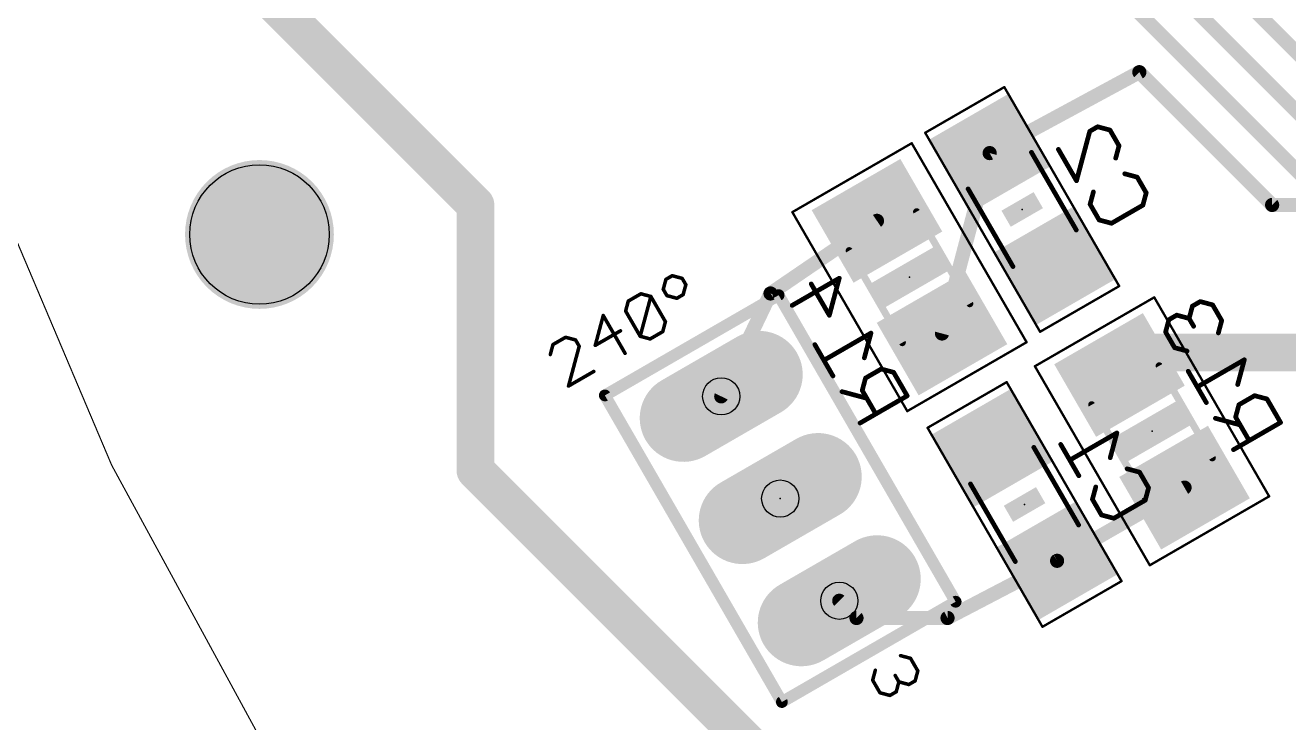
# Model space of a CAD drawing. Extents: x 4 to 288, y -28 to 191.
# Drawn here: x 37.94 to 65.13, y 48.55 to 63.56 of the extents above; entities that cross this region are included whole.
import ezdxf

# ---------------------------------------------------------------- set-up
doc = ezdxf.new("R2010")
doc.units = 0
doc.header["$MEASUREMENT"] = 0
doc.layers.get('0').update_dxf_attribs({"linetype": 'CONTINUOUS'})
for name, color, linetype in [('1', 22, 'CONTINUOUS'), ('16', 175, 'CONTINUOUS'), ('17', 82, 'CONTINUOUS'), ('20', 7, 'CONTINUOUS'), ('21', 2, 'CONTINUOUS'), ('23', 7, 'CONTINUOUS'), ('24', 7, 'CONTINUOUS'), ('25', 2, 'CONTINUOUS'), ('26', 3, 'CONTINUOUS'), ('29', 253, 'CONTINUOUS'), ('30', 253, 'CONTINUOUS'), ('32', 253, 'CONTINUOUS'), ('36', 253, 'CONTINUOUS'), ('40', 175, 'CONTINUOUS'), ('44', 253, 'CONTINUOUS'), ('52', 253, 'CONTINUOUS')]:
    doc.layers.add(name, color=color, linetype=linetype)

# ---------------------------------------------------------------- blocks, each defined once
blk = doc.blocks.new('LONGP100')
at = {"const_width": 1}
blk.add_lwpolyline([(-0.5, 0), (0.5, 0)], dxfattribs=at)
at = {"const_width": 0.5}
for points in [[(-0.5, 0.25, 1), (-0.5, -0.25)], [(0.5, -0.25, 1), (0.5, 0.25)]]:
    blk.add_lwpolyline(points, format="xyb", dxfattribs=at)
blk = doc.blocks.new('RECT')
blk.add_solid([(-0.5, -0.5), (0.5, -0.5), (-0.5, 0.5), (0.5, 0.5)])

msp = doc.modelspace()

# ---------------------------------------------------------------- linework, layer by layer
at = {"layer": '1', "const_width": 0.8128}
for points in [[(41.9798, 65.3351), (47.625, 59.69)], [(47.625, 59.69), (47.625, 53.975)], [(47.625, 53.975), (54.61, 46.99)]]:
    msp.add_lwpolyline(points, dxfattribs=at)
at = {"layer": '1', "const_width": 0.4064}
for points in [[(47.8282, 59.69, 1), (47.4218, 59.69)], [(47.4813, 59.5463, 1), (47.7687, 59.8337)], [(47.7687, 54.1187, 1), (47.4813, 53.8313)], [(47.4218, 53.975, 1), (47.8282, 53.975)]]:
    msp.add_lwpolyline(points, format="xyb", dxfattribs=at)
at = {"layer": '16'}
for points, const_width in [([(49.6583, 78.6117), (65.405, 62.865)], 0.3048), ([(52.1983, 74.8017), (65.405, 61.595)], 0.3048), ([(54.7383, 70.9917), (65.405, 60.325)], 0.3048), ([(61.9125, 62.5475), (58.6915, 60.8059)], 0.3048), ([(64.77, 59.69), (61.9125, 62.5475)], 0.3048), ([(57.6659, 56.9231), (58.6915, 60.8059)], 0.3048), ([(73.025, 59.69), (64.77, 59.69)], 0.3048), ([(56.2659, 59.348), (53.975, 57.785)], 0.3048), ([(53.975, 57.785), (52.9146, 55.5702)], 0.3048), ([(61.9698, 56.515), (61.4856, 56.0307)], 0.8128), ([(71.12, 56.515), (61.9698, 56.515)], 0.8128), ([(60.1424, 52.031), (62.8856, 53.6058)], 0.3048), ([(57.785, 50.8), (60.1424, 52.031)], 0.3048), ([(55.4546, 51.1708), (55.8253, 50.8)], 0.3048), ([(55.8253, 50.8), (57.785, 50.8)], 0.3048)]:
    msp.add_lwpolyline(points, dxfattribs=dict(at, const_width=const_width))
for points, const_width in [([(61.9664, 62.6014, 1), (61.8586, 62.4936)], 0.1524), ([(61.9487, 62.4805, 1), (61.8763, 62.6145)], 0.1524), ([(58.6553, 60.8729, 1), (58.7278, 60.7389)], 0.1524), ([(58.7652, 60.7865, 1), (58.6179, 60.8254)], 0.1524), ([(64.77, 59.7662, 1), (64.77, 59.6138)], 0.1524), ([(64.7161, 59.6361, 1), (64.8239, 59.7439)], 0.1524), ([(56.3088, 59.285, 1), (56.2229, 59.4109)], 0.1524), ([(53.9321, 57.8479, 1), (54.0179, 57.7221)], 0.1524), ([(54.0437, 57.7521, 1), (53.9063, 57.8179)], 0.1524), ([(57.5922, 56.9425, 1), (57.7395, 56.9036)], 0.1524), ([(61.9698, 56.7182, 1), (61.9698, 56.3118)], 0.4064), ([(62.1135, 56.3713, 1), (61.8262, 56.6587)], 0.4064), ([(61.3419, 56.1744, 1), (61.6292, 55.887)], 0.4064), ([(52.8458, 55.6031, 1), (52.9833, 55.5373)], 0.1524), ([(62.9235, 53.5398, 1), (62.8476, 53.6719)], 0.1524), ([(60.1044, 52.0971, 1), (60.1803, 51.965)], 0.1524), ([(60.1776, 51.9635, 1), (60.1071, 52.0986)], 0.1524), ([(55.5084, 51.2247, 1), (55.4007, 51.1169)], 0.1524), ([(55.8253, 50.8762, 1), (55.8253, 50.7238)], 0.1524), ([(55.7714, 50.7461, 1), (55.8792, 50.8539)], 0.1524), ([(57.7497, 50.8675, 1), (57.8203, 50.7325)], 0.1524), ([(57.785, 50.7238, 1), (57.785, 50.8762)], 0.1524)]:
    msp.add_lwpolyline(points, format="xyb", dxfattribs=dict(at, const_width=const_width))
at = {"layer": '20', "const_width": 0.0254}
msp.add_lwpolyline([(71.1264, 186.0347, 2.9429), (202.1142, 186.0347)], format="xyb", dxfattribs=at)
at = {"layer": '20'}
msp.add_circle((42.9768, 59.055), 1.5, dxfattribs=at)
at = {"layer": '21'}
for points, const_width in [([(50.4098, 55.5905), (54.1493, 57.7495)], 0.254), ([(54.1493, 57.7495), (57.9593, 51.1504)], 0.254), ([(50.4098, 55.5905), (54.2198, 48.9914)], 0.254), ([(54.2198, 48.9914), (57.9593, 51.1504)], 0.254), ([(56.774, 49.9898), (56.9881, 49.9324)], 0.0762), ([(56.9881, 49.9324), (57.1449, 49.6609)], 0.0762), ([(56.1735, 49.4621), (56.2309, 49.6763)], 0.0762), ([(56.3303, 49.1906), (56.1735, 49.4621)], 0.0762), ([(56.7376, 49.4258), (56.6592, 49.5615)], 0.0762), ([(57.1449, 49.6609), (57.0875, 49.4468)], 0.0762), ([(56.5445, 49.1332), (56.3303, 49.1906)], 0.0762), ([(56.6802, 49.2116), (56.5445, 49.1332)], 0.0762), ([(56.7376, 49.4258), (56.6802, 49.2116)], 0.0762), ([(56.9518, 49.3684), (56.7376, 49.4258)], 0.0762), ([(57.0875, 49.4468), (56.9518, 49.3684)], 0.0762)]:
    msp.add_lwpolyline(points, dxfattribs=dict(at, const_width=const_width))
for points, const_width in [([(54.2043, 57.7813, 1), (54.0943, 57.7178)], 0.127), ([(54.181, 57.6945, 1), (54.1175, 57.8045)], 0.127), ([(50.4648, 55.6223, 1), (50.3548, 55.5588)], 0.127), ([(50.378, 55.6455, 1), (50.4416, 55.5355)], 0.127), ([(57.9043, 51.1187, 1), (58.0143, 51.1822)], 0.127), ([(57.991, 51.0954, 1), (57.9275, 51.2054)], 0.127), ([(56.7789, 50.0082, 1), (56.7691, 49.9714)], 0.0381), ([(57.0046, 49.942, 1), (56.9716, 49.9229)], 0.0381), ([(56.9832, 49.914, 1), (56.9931, 49.9508)], 0.0381), ([(56.19, 49.4717, 1), (56.157, 49.4526)], 0.0381), ([(56.2493, 49.6713, 1), (56.2125, 49.6812)], 0.0381), ([(56.6757, 49.571, 1), (56.6427, 49.552)], 0.0381), ([(57.1633, 49.656, 1), (57.1265, 49.6658)], 0.0381), ([(57.1284, 49.6514, 1), (57.1614, 49.6704)], 0.0381), ([(56.1551, 49.4671, 1), (56.1919, 49.4572)], 0.0381), ([(56.3352, 49.209, 1), (56.3254, 49.1722)], 0.0381), ([(56.3138, 49.1811, 1), (56.3468, 49.2001)], 0.0381), ([(56.6618, 49.2165, 1), (56.6986, 49.2067)], 0.0381), ([(56.6898, 49.1951, 1), (56.6707, 49.2281)], 0.0381), ([(56.7425, 49.4442, 1), (56.7327, 49.4073)], 0.0381), ([(56.756, 49.4208, 1), (56.7192, 49.4307)], 0.0381), ([(56.7211, 49.4162, 1), (56.7541, 49.4353)], 0.0381), ([(56.9422, 49.3849, 1), (56.9613, 49.3519)], 0.0381), ([(56.9468, 49.35, 1), (56.9567, 49.3868)], 0.0381), ([(57.0691, 49.4517, 1), (57.1059, 49.4418)], 0.0381), ([(57.097, 49.4303, 1), (57.078, 49.4633)], 0.0381), ([(54.188, 49.0464, 1), (54.2516, 48.9364)], 0.127), ([(54.1648, 48.9597, 1), (54.2748, 49.0232)], 0.127), ([(56.5349, 49.1497, 1), (56.554, 49.1167)], 0.0381), ([(56.5395, 49.1148, 1), (56.5494, 49.1516)], 0.0381)]:
    msp.add_lwpolyline(points, format="xyb", dxfattribs=dict(at, const_width=const_width))
at = {"layer": '23'}
msp.add_point((54.1846, 53.3705), dxfattribs=at)
at = {"layer": '24'}
for p in [(59.3916, 59.5935), (56.9659, 58.1355), (62.1856, 54.8183), (59.4424, 53.2435)]:
    msp.add_point(p, dxfattribs=at)
at = {"layer": '25', "const_width": 0.0762}
for points in [[(51.7243, 58.0887), (51.86, 58.1671)], [(51.86, 58.1671), (52.0742, 58.1097)], [(51.6669, 57.8746), (51.7243, 58.0887)], [(52.0742, 58.1097), (52.1526, 57.974)], [(52.1526, 57.974), (52.0952, 57.7598)], [(50.8567, 57.4068), (50.9141, 57.621)], [(50.9141, 57.621), (51.1856, 57.7777)], [(51.1702, 56.8638), (51.3998, 57.7204)], [(51.1856, 57.7777), (51.3998, 57.7204)], [(51.3998, 57.7204), (51.7133, 57.1773)], [(51.7453, 57.7388), (51.6669, 57.8746)], [(51.9594, 57.6814), (51.7453, 57.7388)], [(52.0952, 57.7598), (51.9594, 57.6814)], [(51.1702, 56.8638), (50.8567, 57.4068)], [(50.3754, 57.31), (50.2033, 56.6675)], [(50.8457, 56.4954), (50.3754, 57.31)], [(51.7133, 57.1773), (51.6559, 56.9632)], [(49.5652, 56.8422), (49.2937, 56.6855)], [(49.7794, 56.7848), (49.5652, 56.8422)], [(50.2033, 56.6675), (50.7463, 56.9811)], [(51.3844, 56.8064), (51.1702, 56.8638)], [(51.6559, 56.9632), (51.3844, 56.8064)], [(49.2937, 56.6855), (49.2363, 56.4713)], [(49.6283, 55.7925), (49.8578, 56.6491)], [(49.8578, 56.6491), (49.7794, 56.7848)], [(50.1713, 56.106), (49.6283, 55.7925)]]:
    msp.add_lwpolyline(points, dxfattribs=at)
at = {"layer": '25', "const_width": 0.0381}
for points in [[(51.8649, 58.1855, 1), (51.8551, 58.1487)], [(51.8695, 58.1506, 1), (51.8505, 58.1836)], [(51.7147, 58.1052, 1), (51.7338, 58.0722)], [(51.7427, 58.0838, 1), (51.7059, 58.0937)], [(52.0907, 58.1193, 1), (52.0577, 58.1002)], [(52.0692, 58.0913, 1), (52.0791, 58.1281)], [(52.171, 57.969, 1), (52.1341, 57.9789)], [(52.1361, 57.9644, 1), (52.169, 57.9835)], [(50.9045, 57.6375, 1), (50.9236, 57.6045)], [(50.9325, 57.616, 1), (50.8957, 57.6259)], [(51.1905, 57.7961, 1), (51.1807, 57.7593)], [(51.1951, 57.7612, 1), (51.1761, 57.7942)], [(51.4162, 57.7299, 1), (51.3833, 57.7108)], [(51.4182, 57.7154, 1), (51.3813, 57.7253)], [(51.3948, 57.702, 1), (51.4047, 57.7388)], [(51.6834, 57.8841, 1), (51.6504, 57.8651)], [(51.6485, 57.8795, 1), (51.6853, 57.8697)], [(51.7502, 57.7572, 1), (51.7403, 57.7204)], [(51.7288, 57.7293, 1), (51.7618, 57.7483)], [(51.9499, 57.6979, 1), (51.9689, 57.6649)], [(51.9545, 57.663, 1), (51.9643, 57.6998)], [(52.0768, 57.7648, 1), (52.1136, 57.7549)], [(52.1047, 57.7433, 1), (52.0856, 57.7763)], [(50.8732, 57.4164, 1), (50.8402, 57.3973)], [(50.8383, 57.4118, 1), (50.8751, 57.4019)], [(50.3919, 57.3195, 1), (50.3589, 57.3005)], [(50.3938, 57.3051, 1), (50.357, 57.3149)], [(51.7317, 57.1724, 1), (51.6949, 57.1822)], [(51.6968, 57.1678, 1), (51.7298, 57.1868)], [(49.5702, 56.8606, 1), (49.5603, 56.8238)], [(49.5748, 56.8257, 1), (49.5557, 56.8587)], [(50.7559, 56.9646, 1), (50.7368, 56.9976)], [(51.1752, 56.8822, 1), (51.1653, 56.8454)], [(51.1518, 56.8687, 1), (51.1886, 56.8588)], [(51.1537, 56.8542, 1), (51.1867, 56.8733)], [(51.3748, 56.8229, 1), (51.3939, 56.7899)], [(51.3794, 56.788, 1), (51.3893, 56.8248)], [(51.6375, 56.9681, 1), (51.6743, 56.9582)], [(51.6654, 56.9467, 1), (51.6464, 56.9797)], [(49.2842, 56.702, 1), (49.3032, 56.669)], [(49.3121, 56.6805, 1), (49.2753, 56.6904)], [(49.7959, 56.7944, 1), (49.7629, 56.7753)], [(49.7745, 56.7664, 1), (49.7843, 56.8032)], [(49.8762, 56.6441, 1), (49.8394, 56.654)], [(49.8413, 56.6396, 1), (49.8743, 56.6586)], [(50.1938, 56.684, 1), (50.2128, 56.651)], [(50.1849, 56.6725, 1), (50.2217, 56.6626)], [(49.2179, 56.4762, 1), (49.2547, 56.4664)], [(50.8292, 56.4859, 1), (50.8622, 56.5049)], [(50.1808, 56.0895, 1), (50.1618, 56.1225)], [(49.6187, 55.809, 1), (49.6378, 55.776)], [(49.6098, 55.7974, 1), (49.6467, 55.7876)]]:
    msp.add_lwpolyline(points, format="xyb", dxfattribs=at)
at = {"layer": '26', "const_width": 0.1016}
for points in [[(60.5603, 60.2107), (60.8457, 61.2757)], [(60.8457, 61.2757), (61.0144, 61.3731)], [(61.0144, 61.3731), (61.2807, 61.3018)], [(61.2807, 61.3018), (61.4756, 60.9642)], [(60.1705, 60.8859), (60.5603, 60.2107)], [(61.4756, 60.9642), (61.4042, 60.698)], [(61.5991, 60.3604), (61.8654, 60.2891)], [(61.8654, 60.2891), (62.0603, 59.9515)], [(60.8527, 59.7044), (60.924, 59.9706)], [(62.0603, 59.9515), (61.9889, 59.6853)], [(61.0476, 59.3668), (60.8527, 59.7044)], [(61.9889, 59.6853), (61.3138, 59.2955)], [(61.3138, 59.2955), (61.0476, 59.3668)], [(54.4421, 57.5284), (55.4548, 58.1131)], [(55.2408, 57.3144), (54.851, 57.9895)], [(55.4548, 58.1131), (55.2408, 57.3144)], [(63.2237, 57.6107), (63.055, 57.5132)], [(63.49, 57.5393), (63.2237, 57.6107)], [(63.055, 57.5132), (62.9836, 57.247)], [(63.6849, 57.2018), (63.49, 57.5393)], [(62.5486, 57.2209), (62.4773, 56.9546)], [(62.7174, 57.3183), (62.5486, 57.2209)], [(62.9836, 57.247), (62.7174, 57.3183)], [(62.9836, 57.247), (63.0811, 57.0782)], [(63.6135, 56.9355), (63.6849, 57.2018)], [(56.137, 56.9316), (55.1243, 56.3469)], [(55.9943, 56.3991), (56.137, 56.9316)], [(62.4773, 56.9546), (62.6722, 56.6171)], [(55.3191, 56.0093), (54.9293, 56.6845)], [(62.6722, 56.6171), (62.9384, 56.5457)], [(64.1721, 56.3578), (63.1594, 55.7731)], [(64.0295, 55.8253), (64.1721, 56.3578)], [(56.0204, 55.9641), (55.9491, 55.6978)], [(56.358, 56.159), (56.0204, 55.9641)], [(56.6242, 56.0876), (56.358, 56.159)], [(56.9166, 55.5813), (56.6242, 56.0876)], [(63.3543, 55.4355), (62.9645, 56.1107)], [(55.9491, 55.6978), (56.2414, 55.1915)], [(56.0465, 55.529), (55.514, 55.6717)], [(55.9038, 54.9966), (56.9166, 55.5813)], [(64.3931, 55.5852), (64.0556, 55.3903)], [(64.6594, 55.5139), (64.3931, 55.5852)], [(64.9517, 55.0075), (64.6594, 55.5139)], [(64.0556, 55.3903), (63.9842, 55.1241)], [(64.0817, 54.9553), (63.5492, 55.098)], [(63.939, 54.4228), (64.9517, 55.0075)], [(63.9842, 55.1241), (64.2766, 54.6177)], [(61.4289, 54.783), (60.4162, 54.1983)], [(61.2863, 54.2505), (61.4289, 54.783)], [(60.6111, 53.8607), (60.2213, 54.5359)], [(61.6499, 54.0104), (61.9162, 53.9391)], [(61.9162, 53.9391), (62.1111, 53.6015)], [(60.9035, 53.3544), (60.9748, 53.6206)], [(62.1111, 53.6015), (62.0397, 53.3353)], [(61.0984, 53.0168), (60.9035, 53.3544)], [(62.0397, 53.3353), (61.3646, 52.9455)], [(61.3646, 52.9455), (61.0984, 53.0168)]]:
    msp.add_lwpolyline(points, dxfattribs=at)
at = {"layer": '26', "const_width": 0.0508}
for points in [[(60.833, 61.2977, 1), (60.8584, 61.2537)], [(60.8702, 61.2691, 1), (60.8211, 61.2823)], [(61.021, 61.3977, 1), (61.0079, 61.3486)], [(61.0271, 61.3511, 1), (61.0017, 61.3951)], [(61.3027, 61.3145, 1), (61.2587, 61.2891)], [(61.2741, 61.2773, 1), (61.2873, 61.3263)], [(60.1925, 60.8986, 1), (60.1485, 60.8732)], [(61.5001, 60.9577, 1), (61.451, 60.9708)], [(61.4536, 60.9515, 1), (61.4976, 60.9769)], [(61.3797, 60.7046, 1), (61.4288, 60.6914)], [(61.6057, 60.385, 1), (61.5926, 60.3359)], [(60.5358, 60.2173, 1), (60.5848, 60.2042)], [(60.5383, 60.198, 1), (60.5823, 60.2234)], [(61.8874, 60.3018, 1), (61.8434, 60.2764)], [(61.8588, 60.2645, 1), (61.872, 60.3136)], [(60.9485, 59.964, 1), (60.8995, 59.9772)], [(62.0848, 59.9449, 1), (62.0357, 59.9581)], [(62.0383, 59.9388, 1), (62.0823, 59.9642)], [(60.8281, 59.711, 1), (60.8772, 59.6978)], [(60.8747, 59.7171, 1), (60.8307, 59.6917)], [(61.9644, 59.6918, 1), (62.0135, 59.6787)], [(62.0016, 59.6633, 1), (61.9762, 59.7073)], [(61.0541, 59.3913, 1), (61.041, 59.3423)], [(61.0256, 59.3541, 1), (61.0696, 59.3795)], [(61.3011, 59.3175, 1), (61.3265, 59.2735)], [(61.3072, 59.2709, 1), (61.3204, 59.32)], [(54.873, 58.0022, 1), (54.829, 57.9768)], [(55.4794, 58.1065, 1), (55.4303, 58.1197)], [(55.4675, 58.0911, 1), (55.4421, 58.1351)], [(63.2303, 57.6352, 1), (63.2172, 57.5861)], [(63.2364, 57.5887, 1), (63.211, 57.6327)], [(54.4294, 57.5504, 1), (54.4548, 57.5064)], [(63.0423, 57.5352, 1), (63.0677, 57.4912)], [(63.0795, 57.5066, 1), (63.0304, 57.5198)], [(63.512, 57.552, 1), (63.468, 57.5266)], [(63.4834, 57.5148, 1), (63.4966, 57.5639)], [(55.2163, 57.3209, 1), (55.2653, 57.3078)], [(55.2188, 57.3017, 1), (55.2628, 57.3271)], [(62.5359, 57.2429, 1), (62.5613, 57.1989)], [(62.5731, 57.2143, 1), (62.5241, 57.2274)], [(62.724, 57.3429, 1), (62.7108, 57.2938)], [(62.7301, 57.2963, 1), (62.7047, 57.3403)], [(63.0056, 57.2597, 1), (62.9616, 57.2343)], [(62.9591, 57.2536, 1), (63.0082, 57.2404)], [(62.977, 57.2224, 1), (62.9902, 57.2715)], [(63.0591, 57.0655, 1), (63.1031, 57.0909)], [(63.7094, 57.1952, 1), (63.6604, 57.2083)], [(63.6629, 57.1891, 1), (63.7069, 57.2144)], [(56.1615, 56.925, 1), (56.1124, 56.9381)], [(56.1497, 56.9096, 1), (56.1243, 56.9536)], [(62.4527, 56.9612, 1), (62.5018, 56.9481)], [(62.4993, 56.9673, 1), (62.4553, 56.9419)], [(63.589, 56.9421, 1), (63.6381, 56.9289)], [(54.9513, 56.6971, 1), (54.9074, 56.6718)], [(62.6787, 56.6416, 1), (62.6656, 56.5925)], [(62.6502, 56.6044, 1), (62.6942, 56.6298)], [(62.9318, 56.5212, 1), (62.945, 56.5703)], [(55.1115, 56.3689, 1), (55.137, 56.3249)], [(55.9698, 56.4057, 1), (56.0188, 56.3925)], [(64.1967, 56.3512, 1), (64.1476, 56.3644)], [(64.1848, 56.3358, 1), (64.1594, 56.3798)], [(55.2971, 55.9966, 1), (55.3411, 56.022)], [(56.0449, 55.9575, 1), (55.9959, 55.9706)], [(56.3646, 56.1835, 1), (56.3514, 56.1344)], [(56.3707, 56.137, 1), (56.3453, 56.181)], [(56.6462, 56.1003, 1), (56.6022, 56.0749)], [(56.6177, 56.0631, 1), (56.6308, 56.1122)], [(62.9865, 56.1234, 1), (62.9425, 56.098)], [(55.9711, 55.7105, 1), (55.9271, 55.6851)], [(56.0077, 55.9861, 1), (56.0331, 55.9421)], [(63.1467, 55.7951, 1), (63.1721, 55.7511)], [(64.0049, 55.8319, 1), (64.054, 55.8188)], [(55.5206, 55.6963, 1), (55.5075, 55.6472)], [(55.9245, 55.7044, 1), (55.9736, 55.6913)], [(56.0399, 55.5045, 1), (56.0531, 55.5536)], [(56.8946, 55.5686, 1), (56.9386, 55.594)], [(56.9293, 55.5593, 1), (56.9039, 55.6033)], [(63.3323, 55.4228, 1), (63.3763, 55.4482)], [(64.3997, 55.6098, 1), (64.3866, 55.5607)], [(64.4058, 55.5632, 1), (64.3804, 55.6072)], [(64.6814, 55.5266, 1), (64.6374, 55.5012)], [(64.6528, 55.4893, 1), (64.666, 55.5384)], [(56.2194, 55.1788, 1), (56.2634, 55.2042)], [(64.0429, 55.4123, 1), (64.0683, 55.3683)], [(64.0801, 55.3837, 1), (64.031, 55.3969)], [(55.8911, 55.0186, 1), (55.9165, 54.9746)], [(63.5558, 55.1225, 1), (63.5426, 55.0734)], [(64.0062, 55.1368, 1), (63.9622, 55.1114)], [(63.9597, 55.1307, 1), (64.0088, 55.1175)], [(64.0751, 54.9308, 1), (64.0883, 54.9798)], [(64.9297, 54.9948, 1), (64.9737, 55.0202)], [(64.9644, 54.9855, 1), (64.939, 55.0295)], [(61.4535, 54.7764, 1), (61.4044, 54.7896)], [(61.4416, 54.761, 1), (61.4162, 54.805)], [(64.2546, 54.605, 1), (64.2986, 54.6304)], [(60.2433, 54.5486, 1), (60.1993, 54.5232)], [(63.9263, 54.4448, 1), (63.9517, 54.4008)], [(60.4035, 54.2203, 1), (60.4289, 54.1763)], [(61.2617, 54.2571, 1), (61.3108, 54.244)], [(60.5891, 53.848, 1), (60.6331, 53.8734)], [(61.6565, 54.035, 1), (61.6434, 53.9859)], [(61.9382, 53.9518, 1), (61.8942, 53.9264)], [(61.9096, 53.9145, 1), (61.9228, 53.9636)], [(60.9993, 53.614, 1), (60.9503, 53.6272)], [(62.1356, 53.5949, 1), (62.0865, 53.6081)], [(62.0891, 53.5888, 1), (62.1331, 53.6142)], [(60.8789, 53.361, 1), (60.928, 53.3478)], [(60.9255, 53.3671, 1), (60.8815, 53.3417)], [(62.0152, 53.3418, 1), (62.0643, 53.3287)], [(62.0524, 53.3133, 1), (62.027, 53.3573)], [(61.1049, 53.0413, 1), (61.0918, 52.9923)], [(61.0764, 53.0041, 1), (61.1204, 53.0295)], [(61.3519, 52.9675, 1), (61.3773, 52.9235)], [(61.358, 52.9209, 1), (61.3712, 52.97)]]:
    msp.add_lwpolyline(points, format="xyb", dxfattribs=at)
at = {"layer": '29', "const_width": 1.6016}
msp.add_lwpolyline([(42.9768, 58.2542, 1), (42.9768, 59.8558, 1), (42.9768, 58.2542)], format="xyb", dxfattribs=at)
at = {"layer": '30', "const_width": 1.6016}
msp.add_lwpolyline([(42.9768, 58.2542, 1), (42.9768, 59.8558, 1), (42.9768, 58.2542)], format="xyb", dxfattribs=at)
at = {"layer": '40', "const_width": 0.0508}
for points in [[(59.0064, 62.2267), (57.3038, 61.2437)], [(61.4794, 57.9433), (59.0064, 62.2267)], [(57.3038, 61.2437), (59.7767, 56.9603)], [(57.0137, 61.0187), (54.445, 59.5357)], [(59.4867, 56.7353), (57.0137, 61.0187)], [(54.445, 59.5357), (56.918, 55.2523)], [(59.7767, 56.9603), (61.4794, 57.9433)], [(62.2334, 57.7015), (59.6647, 56.2185)], [(64.7064, 53.4181), (62.2334, 57.7015)], [(56.918, 55.2523), (59.4867, 56.7353)], [(59.6647, 56.2185), (62.1377, 51.9351)], [(59.0572, 55.8767), (57.3546, 54.8937)], [(61.5302, 51.5933), (59.0572, 55.8767)], [(57.3546, 54.8937), (59.8276, 50.6103)], [(62.1377, 51.9351), (64.7064, 53.4181)], [(59.8276, 50.6103), (61.5302, 51.5933)]]:
    msp.add_lwpolyline(points, dxfattribs=at)
at = {"layer": '40', "const_width": 0.0254}
for points in [[(59.0174, 62.233, 1), (58.9954, 62.2203)], [(59.0127, 62.2157, 1), (59, 62.2377)], [(57.2974, 61.2547, 1), (57.3101, 61.2327)], [(57.3147, 61.25, 1), (57.2928, 61.2373)], [(57.0247, 61.0251, 1), (57.0027, 61.0123)], [(57.02, 61.0077, 1), (57.0073, 61.0297)], [(54.456, 59.5421, 1), (54.434, 59.5293)], [(54.4387, 59.5467, 1), (54.4514, 59.5247)], [(61.4684, 57.9369, 1), (61.4904, 57.9496)], [(61.4857, 57.9323, 1), (61.473, 57.9543)], [(62.2444, 57.7078, 1), (62.2224, 57.6951)], [(62.2397, 57.6905, 1), (62.227, 57.7125)], [(59.7704, 56.9713, 1), (59.7831, 56.9493)], [(59.7658, 56.9539, 1), (59.7877, 56.9666)], [(59.4757, 56.729, 1), (59.4977, 56.7417)], [(59.493, 56.7243, 1), (59.4803, 56.7463)], [(59.6757, 56.2248, 1), (59.6537, 56.2121)], [(59.6584, 56.2295, 1), (59.6711, 56.2075)], [(59.0682, 55.883, 1), (59.0462, 55.8703)], [(59.0635, 55.8657, 1), (59.0508, 55.8877)], [(56.9117, 55.2633, 1), (56.9244, 55.2413)], [(56.907, 55.246, 1), (56.929, 55.2587)], [(57.3482, 54.9047, 1), (57.3609, 54.8827)], [(57.3655, 54.9, 1), (57.3436, 54.8873)], [(64.6954, 53.4117, 1), (64.7174, 53.4244)], [(64.7127, 53.4071, 1), (64.7, 53.4291)], [(62.1314, 51.9461, 1), (62.1441, 51.9241)], [(62.1267, 51.9287, 1), (62.1487, 51.9414)], [(61.5192, 51.5869, 1), (61.5412, 51.5996)], [(61.5365, 51.5823, 1), (61.5238, 51.6043)], [(59.8212, 50.6213, 1), (59.8339, 50.5993)], [(59.8166, 50.6039, 1), (59.8385, 50.6166)]]:
    msp.add_lwpolyline(points, format="xyb", dxfattribs=at)
at = {"layer": '44'}
for centre in [(52.9146, 55.5702), (54.1846, 53.3705), (55.4546, 51.1708)]:
    msp.add_circle(centre, 0.4, dxfattribs=at)
at = {"layer": '52'}
for points, const_width in [([(60.5556, 59.1513), (59.5906, 60.8227)], 0.1016), ([(59.1925, 58.3643), (58.2275, 60.0357)], 0.1016), ([(58.2633, 57.5648), (57.1203, 59.5445)], 0.1524), ([(56.8115, 56.7266), (55.6684, 58.7063)], 0.1524), ([(62.34, 56.2272), (63.483, 54.2475)], 0.1524), ([(60.8882, 55.389), (62.0312, 53.4093)], 0.1524), ([(60.6064, 52.8013), (59.6414, 54.4727)], 0.1016), ([(59.2433, 52.0143), (58.2783, 53.6857)], 0.1016)]:
    msp.add_lwpolyline(points, dxfattribs=dict(at, const_width=const_width))
for points, const_width in [([(59.6126, 60.8354, 1), (59.5686, 60.81)], 0.0508), ([(58.2495, 60.0484, 1), (58.2055, 60.023)], 0.0508), ([(57.1532, 59.5635, 1), (57.0873, 59.5254)], 0.0762), ([(60.5336, 59.1386, 1), (60.5776, 59.164)], 0.0508), ([(55.7014, 58.7253, 1), (55.6355, 58.6872)], 0.0762), ([(59.1705, 58.3516, 1), (59.2145, 58.377)], 0.0508), ([(58.2303, 57.5457, 1), (58.2962, 57.5838)], 0.0762), ([(56.7785, 56.7075, 1), (56.8444, 56.7456)], 0.0762), ([(62.3729, 56.2463, 1), (62.307, 56.2082)], 0.0762), ([(60.9211, 55.4081, 1), (60.8552, 55.37)], 0.0762), ([(59.6634, 54.4854, 1), (59.6194, 54.46)], 0.0508), ([(63.45, 54.2285, 1), (63.5159, 54.2666)], 0.0762), ([(58.3003, 53.6984, 1), (58.2563, 53.673)], 0.0508), ([(61.9982, 53.3903, 1), (62.0641, 53.4284)], 0.0762), ([(60.5844, 52.7886, 1), (60.6284, 52.814)], 0.0508), ([(59.2213, 52.0016, 1), (59.2653, 52.027)], 0.0508)]:
    msp.add_lwpolyline(points, format="xyb", dxfattribs=dict(at, const_width=const_width))

# ---------------------------------------------------------------- block references
at = {"layer": '16', "xscale": 1.6}
for p, yscale, rotation in [((58.6915, 60.8059), 1.8, 120), ((56.2659, 59.348), 2, 300.0000000000001), ((60.0916, 58.381), 1.8, 120), ((57.6659, 56.9231), 2, 300.0000000000001), ((61.4856, 56.0307), 2, 120), ((58.7424, 54.4559), 1.8, 120), ((62.8856, 53.6058), 2, 120), ((60.1424, 52.031), 1.8, 120)]:
    msp.add_blockref('RECT', p, dxfattribs=dict(at, yscale=yscale, rotation=rotation))
at = {"layer": '17', "xscale": 1.6764, "yscale": 1.6764, "rotation": 30}
for p in [(52.9146, 55.5702), (52.9146, 55.5702), (54.1846, 53.3705), (54.1846, 53.3705), (55.4546, 51.1708), (55.4546, 51.1708)]:
    msp.add_blockref('LONGP100', p, dxfattribs=at)
at = {"layer": '29', "xscale": 1.8796, "yscale": 1.8796, "rotation": 30}
for p in [(52.9146, 55.5702), (54.1846, 53.3705), (55.4546, 51.1708)]:
    msp.add_blockref('LONGP100', p, dxfattribs=at)
at = {"layer": '30'}
for name, p, xscale, yscale, rotation in [('RECT', (58.6915, 60.8059), 1.8032, 2.0032, 120), ('RECT', (56.2659, 59.348), 1.8032, 2.2032, 300.0000000000001), ('RECT', (60.0916, 58.381), 1.8032, 2.0032, 120), ('RECT', (57.6659, 56.9231), 1.8032, 2.2032, 300.0000000000001), ('LONGP100', (52.9146, 55.5702), 1.8796, 1.8796, 30), ('RECT', (61.4856, 56.0307), 1.8032, 2.2032, 120), ('RECT', (58.7424, 54.4559), 1.8032, 2.0032, 120), ('LONGP100', (54.1846, 53.3705), 1.8796, 1.8796, 30), ('RECT', (62.8856, 53.6058), 1.8032, 2.2032, 120), ('RECT', (60.1424, 52.031), 1.8032, 2.0032, 120), ('LONGP100', (55.4546, 51.1708), 1.8796, 1.8796, 30)]:
    msp.add_blockref(name, p, dxfattribs=dict(at, xscale=xscale, yscale=yscale, rotation=rotation))
at = {"layer": '32', "xscale": 1.6}
for p, yscale, rotation in [((58.6915, 60.8059), 1.8, 120), ((56.2659, 59.348), 2, 300.0000000000001), ((60.0916, 58.381), 1.8, 120), ((57.6659, 56.9231), 2, 300.0000000000001), ((61.4856, 56.0307), 2, 120), ((58.7424, 54.4559), 1.8, 120), ((62.8856, 53.6058), 2, 120), ((60.1424, 52.031), 1.8, 120)]:
    msp.add_blockref('RECT', p, dxfattribs=dict(at, yscale=yscale, rotation=rotation))
at = {"layer": '36'}
for p, xscale, yscale, rotation in [((59.3916, 59.5935), 0.3998, 0.8002, 120), ((56.9659, 58.1355), 0.6, 1.6002, 300.0000000000001), ((62.1856, 54.8183), 0.6, 1.6002, 120), ((59.4424, 53.2435), 0.3998, 0.8002, 120)]:
    msp.add_blockref('RECT', p, dxfattribs=dict(at, xscale=xscale, yscale=yscale, rotation=rotation))
at = {"layer": '52'}
for p, xscale, yscale, rotation in [((58.729, 60.7429), 0.7501, 1.7, 120), ((56.261, 59.3564), 0.5842, 1.8288, 300.0000000000001), ((60.0541, 58.444), 0.7501, 1.7, 120), ((57.6707, 56.9147), 0.5842, 1.8288, 300.0000000000001), ((61.4807, 56.0391), 0.5842, 1.8288, 120), ((58.7798, 54.3929), 0.7501, 1.7, 120), ((62.8904, 53.5974), 0.5842, 1.8288, 120), ((60.1049, 52.094), 0.7501, 1.7, 120)]:
    msp.add_blockref('RECT', p, dxfattribs=dict(at, xscale=xscale, yscale=yscale, rotation=rotation))

doc.saveas('drawing.dxf')
